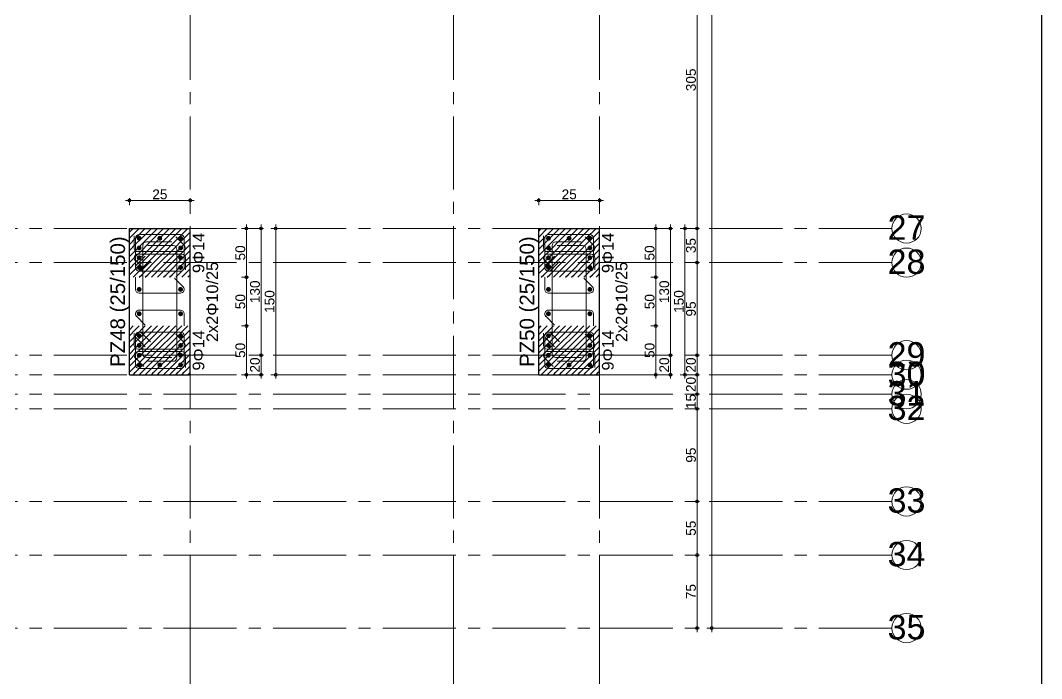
# Model space of a CAD drawing. Header units: millimetres. Extents: x 2232 to 85269, y -3593 to 5869.
# Drawn here: x 23321 to 24369, y 3123 to 3798 of the extents above; entities that cross this region are included whole.
import ezdxf

# ---------------------------------------------------------------- set-up
doc = ezdxf.new("R2010")
doc.units = ezdxf.units.MM
doc.linetypes.add('CENTER2', pattern=[112.5, 75, -12.5, 12.5, -12.5])
doc.linetypes.add('DASHDOT2', pattern=[12.7, 6.35, -3.175, 0, -3.175])
doc.layers.add('aks', color=251, linetype='DASHDOT2', lineweight=35)
for name, color, linetype in [('Donatı Yazısı', 7, 'Continuous'), ('Donatı Çizgisi', 7, 'Continuous'), ('Kolon', 7, 'Continuous'), ('Ölçülendirme', 7, 'Continuous')]:
    doc.layers.add(name, color=color, linetype=linetype)
doc.styles.add('arial_1_18', font='arial.ttf', dxfattribs={"height": 0.2})

# ---------------------------------------------------------------- blocks, each defined once
blk = doc.blocks.new('IDE999Entity6706')
at = {"layer": 'aks', "color": 250, "linetype": 'CENTER2', "lineweight": 5}
for points in [[(9876.2, 200), (9876.2, 2530)], [(9876.2, -100), (9876.2, 200)]]:
    blk.add_lwpolyline(points, dxfattribs=at)
blk = doc.blocks.new('IDE999Entity6707')
at = {"layer": 'aks', "color": 250, "linetype": 'CENTER2', "lineweight": 5}
for points in [[(10026.2, 200), (10026.2, 2530)], [(10026.2, -100), (10026.2, 200)]]:
    blk.add_lwpolyline(points, dxfattribs=at)
blk = doc.blocks.new('IDE999Entity6708')
at = {"layer": 'aks', "color": 250, "linetype": 'CENTER2', "lineweight": 5}
for points in [[(9606.2, 200), (9606.2, 2530)], [(9606.2, -100), (9606.2, 200)]]:
    blk.add_lwpolyline(points, dxfattribs=at)
blk = doc.blocks.new('IDE999Entity6728')
at = {"layer": 'aks', "color": 250, "linetype": 'CENTER2', "lineweight": 5}
for points in [[(6766.2, 610), (10026.2, 610)], [(10026.2, 610), (10326.2, 610)]]:
    blk.add_lwpolyline(points, dxfattribs=at)
at = {"layer": 'aks', "color": 30, "linetype": 'Continuous', "lineweight": 5}
blk.add_circle((10341.2, 610), 15, dxfattribs=at)
at = {"layer": 'aks', "color": 1, "linetype": 'Continuous', "lineweight": 5, "style": 'arial_1_18'}
blk.add_text('27', height=25, dxfattribs=at).set_placement((10321.7, 598.4))
blk = doc.blocks.new('IDE999Entity6729')
at = {"layer": 'aks', "color": 250, "linetype": 'CENTER2', "lineweight": 5}
for points in [[(6766.2, 460), (10026.2, 460)], [(10026.2, 460), (10326.2, 460)]]:
    blk.add_lwpolyline(points, dxfattribs=at)
at = {"layer": 'aks', "color": 30, "linetype": 'Continuous', "lineweight": 5}
blk.add_circle((10341.2, 460), 15, dxfattribs=at)
at = {"layer": 'aks', "color": 1, "linetype": 'Continuous', "lineweight": 5, "style": 'arial_1_18'}
blk.add_text('30', height=25, dxfattribs=at).set_placement((10321.7, 448.4))
blk = doc.blocks.new('IDE999Entity6730')
at = {"layer": 'aks', "color": 250, "linetype": 'CENTER2', "lineweight": 5}
for points in [[(6766.2, 480), (10026.2, 480)], [(10026.2, 480), (10326.2, 480)]]:
    blk.add_lwpolyline(points, dxfattribs=at)
at = {"layer": 'aks', "color": 30, "linetype": 'Continuous', "lineweight": 5}
blk.add_circle((10341.2, 480), 15, dxfattribs=at)
at = {"layer": 'aks', "color": 1, "linetype": 'Continuous', "lineweight": 5, "style": 'arial_1_18'}
blk.add_text('29', height=25, dxfattribs=at).set_placement((10321.7, 468.4))
blk = doc.blocks.new('IDE999Entity6731')
at = {"layer": 'aks', "color": 250, "linetype": 'CENTER2', "lineweight": 5}
for points in [[(6766.2, 440), (10026.2, 440)], [(10026.2, 440), (10326.2, 440)]]:
    blk.add_lwpolyline(points, dxfattribs=at)
at = {"layer": 'aks', "color": 30, "linetype": 'Continuous', "lineweight": 5}
blk.add_circle((10341.2, 440), 15, dxfattribs=at)
at = {"layer": 'aks', "color": 1, "linetype": 'Continuous', "lineweight": 5, "style": 'arial_1_18'}
blk.add_text('31', height=25, dxfattribs=at).set_placement((10321.7, 428.4))
blk = doc.blocks.new('IDE999Entity6732')
at = {"layer": 'aks', "color": 250, "linetype": 'CENTER2', "lineweight": 5}
for points in [[(6766.2, 575), (10026.2, 575)], [(10026.2, 575), (10326.2, 575)]]:
    blk.add_lwpolyline(points, dxfattribs=at)
at = {"layer": 'aks', "color": 30, "linetype": 'Continuous', "lineweight": 5}
blk.add_circle((10341.2, 575), 15, dxfattribs=at)
at = {"layer": 'aks', "color": 1, "linetype": 'Continuous', "lineweight": 5, "style": 'arial_1_18'}
blk.add_text('28', height=25, dxfattribs=at).set_placement((10321.7, 563.4))
blk = doc.blocks.new('IDE999Entity6733')
at = {"layer": 'aks', "color": 250, "linetype": 'CENTER2', "lineweight": 5}
for points in [[(6766.2, 425), (10026.2, 425)], [(10026.2, 425), (10326.2, 425)]]:
    blk.add_lwpolyline(points, dxfattribs=at)
at = {"layer": 'aks', "color": 30, "linetype": 'Continuous', "lineweight": 5}
blk.add_circle((10341.2, 425), 15, dxfattribs=at)
at = {"layer": 'aks', "color": 1, "linetype": 'Continuous', "lineweight": 5, "style": 'arial_1_18'}
blk.add_text('32', height=25, dxfattribs=at).set_placement((10321.7, 413.4))
blk = doc.blocks.new('IDE999Entity6734')
at = {"layer": 'aks', "color": 250, "linetype": 'CENTER2', "lineweight": 5}
for points in [[(6766.2, 330), (10026.2, 330)], [(10026.2, 330), (10326.2, 330)]]:
    blk.add_lwpolyline(points, dxfattribs=at)
at = {"layer": 'aks', "color": 30, "linetype": 'Continuous', "lineweight": 5}
blk.add_circle((10341.2, 330), 15, dxfattribs=at)
at = {"layer": 'aks', "color": 1, "linetype": 'Continuous', "lineweight": 5, "style": 'arial_1_18'}
blk.add_text('33', height=25, dxfattribs=at).set_placement((10321.7, 318.4))
blk = doc.blocks.new('IDE999Entity6735')
at = {"layer": 'aks', "color": 250, "linetype": 'CENTER2', "lineweight": 5}
for points in [[(6766.2, 275), (10026.2, 275)], [(10026.2, 275), (10326.2, 275)]]:
    blk.add_lwpolyline(points, dxfattribs=at)
at = {"layer": 'aks', "color": 30, "linetype": 'Continuous', "lineweight": 5}
blk.add_circle((10341.2, 275), 15, dxfattribs=at)
at = {"layer": 'aks', "color": 1, "linetype": 'Continuous', "lineweight": 5, "style": 'arial_1_18'}
blk.add_text('34', height=25, dxfattribs=at).set_placement((10321.7, 263.4))
blk = doc.blocks.new('IDE999Entity6736')
at = {"layer": 'aks', "color": 250, "linetype": 'CENTER2', "lineweight": 5}
for points in [[(6766.2, 200), (10026.2, 200)], [(10026.2, 200), (10326.2, 200)]]:
    blk.add_lwpolyline(points, dxfattribs=at)
at = {"layer": 'aks', "color": 30, "linetype": 'Continuous', "lineweight": 5}
blk.add_circle((10341.2, 200), 15, dxfattribs=at)
at = {"layer": 'aks', "color": 1, "linetype": 'Continuous', "lineweight": 5, "style": 'arial_1_18'}
blk.add_text('35', height=25, dxfattribs=at).set_placement((10321.7, 188.4))

msp = doc.modelspace()

# ---------------------------------------------------------------- hatches: boundary and pattern name
at = {"layer": 'Donatı Çizgisi', "linetype": 'Continuous', "lineweight": 5}
h = msp.add_hatch(color=5, dxfattribs=at)
edge = h.paths.add_edge_path(flags=0)
edge.add_arc((23443.2, 3574.6), 2.5, 0, 360)
h = msp.add_hatch(color=5, dxfattribs=at)
edge = h.paths.add_edge_path(flags=0)
edge.add_arc((23464.4, 3574.6), 2.5, 0, 360)
h = msp.add_hatch(color=5, dxfattribs=at)
edge = h.paths.add_edge_path(flags=0)
edge.add_arc((23485.7, 3574.6), 2.5, 0, 360)
h = msp.add_hatch(color=5, dxfattribs=at)
edge = h.paths.add_edge_path(flags=0)
edge.add_arc((23863.2, 3574.6), 2.5, 0, 360)
h = msp.add_hatch(color=5, dxfattribs=at)
edge = h.paths.add_edge_path(flags=0)
edge.add_arc((23884.4, 3574.6), 2.5, 0, 360)
h = msp.add_hatch(color=5, dxfattribs=at)
edge = h.paths.add_edge_path(flags=0)
edge.add_arc((23905.7, 3574.6), 2.5, 0, 360)
h = msp.add_hatch(color=5, dxfattribs=at)
edge = h.paths.add_edge_path(flags=0)
edge.add_arc((23443.2, 3564.6), 2.5, 0, 360)
h = msp.add_hatch(color=5, dxfattribs=at)
edge = h.paths.add_edge_path(flags=0)
edge.add_arc((23485.7, 3564.6), 2.5, 0, 360)
h = msp.add_hatch(color=5, dxfattribs=at)
edge = h.paths.add_edge_path(flags=0)
edge.add_arc((23863.2, 3564.6), 2.5, 0, 360)
h = msp.add_hatch(color=5, dxfattribs=at)
edge = h.paths.add_edge_path(flags=0)
edge.add_arc((23905.7, 3564.6), 2.5, 0, 360)
h = msp.add_hatch(color=5, dxfattribs=at)
edge = h.paths.add_edge_path(flags=0)
edge.add_arc((23443.2, 3554.6), 2.5, 0, 360)
h = msp.add_hatch(color=5, dxfattribs=at)
edge = h.paths.add_edge_path(flags=0)
edge.add_arc((23485.7, 3554.6), 2.5, 0, 360)
h = msp.add_hatch(color=5, dxfattribs=at)
edge = h.paths.add_edge_path(flags=0)
edge.add_arc((23863.2, 3554.6), 2.5, 0, 360)
h = msp.add_hatch(color=5, dxfattribs=at)
edge = h.paths.add_edge_path(flags=0)
edge.add_arc((23905.7, 3554.6), 2.5, 0, 360)
h = msp.add_hatch(color=5, dxfattribs=at)
edge = h.paths.add_edge_path(flags=0)
edge.add_arc((23443.2, 3544.6), 2.5, 0, 360)
h = msp.add_hatch(color=5, dxfattribs=at)
edge = h.paths.add_edge_path(flags=0)
edge.add_arc((23485.7, 3544.6), 2.5, 0, 360)
h = msp.add_hatch(color=5, dxfattribs=at)
edge = h.paths.add_edge_path(flags=0)
edge.add_arc((23863.2, 3544.6), 2.5, 0, 360)
h = msp.add_hatch(color=5, dxfattribs=at)
edge = h.paths.add_edge_path(flags=0)
edge.add_arc((23905.7, 3544.6), 2.5, 0, 360)
h = msp.add_hatch(color=5, dxfattribs=at)
edge = h.paths.add_edge_path(flags=0)
edge.add_arc((23443.2, 3522.1), 2.5, 0, 360)
h = msp.add_hatch(color=5, dxfattribs=at)
edge = h.paths.add_edge_path(flags=0)
edge.add_arc((23485.7, 3522.1), 2.5, 0, 360)
h = msp.add_hatch(color=5, dxfattribs=at)
edge = h.paths.add_edge_path(flags=0)
edge.add_arc((23863.2, 3522.1), 2.5, 0, 360)
h = msp.add_hatch(color=5, dxfattribs=at)
edge = h.paths.add_edge_path(flags=0)
edge.add_arc((23905.7, 3522.1), 2.5, 0, 360)
h = msp.add_hatch(color=5, dxfattribs=at)
edge = h.paths.add_edge_path(flags=0)
edge.add_arc((23443.2, 3497.1), 2.5, 0, 360)
h = msp.add_hatch(color=5, dxfattribs=at)
edge = h.paths.add_edge_path(flags=0)
edge.add_arc((23485.7, 3497.1), 2.5, 0, 360)
h = msp.add_hatch(color=5, dxfattribs=at)
edge = h.paths.add_edge_path(flags=0)
edge.add_arc((23863.2, 3497.1), 2.5, 0, 360)
h = msp.add_hatch(color=5, dxfattribs=at)
edge = h.paths.add_edge_path(flags=0)
edge.add_arc((23905.7, 3497.1), 2.5, 0, 360)
h = msp.add_hatch(color=5, dxfattribs=at)
edge = h.paths.add_edge_path(flags=0)
edge.add_arc((23443.2, 3474.6), 2.5, 0, 360)
h = msp.add_hatch(color=5, dxfattribs=at)
edge = h.paths.add_edge_path(flags=0)
edge.add_arc((23485.7, 3474.6), 2.5, 0, 360)
h = msp.add_hatch(color=5, dxfattribs=at)
edge = h.paths.add_edge_path(flags=0)
edge.add_arc((23863.2, 3474.6), 2.5, 0, 360)
h = msp.add_hatch(color=5, dxfattribs=at)
edge = h.paths.add_edge_path(flags=0)
edge.add_arc((23905.7, 3474.6), 2.5, 0, 360)
h = msp.add_hatch(color=5, dxfattribs=at)
edge = h.paths.add_edge_path(flags=0)
edge.add_arc((23443.2, 3464.6), 2.5, 0, 360)
h = msp.add_hatch(color=5, dxfattribs=at)
edge = h.paths.add_edge_path(flags=0)
edge.add_arc((23485.7, 3464.6), 2.5, 0, 360)
h = msp.add_hatch(color=5, dxfattribs=at)
edge = h.paths.add_edge_path(flags=0)
edge.add_arc((23863.2, 3464.6), 2.5, 0, 360)
h = msp.add_hatch(color=5, dxfattribs=at)
edge = h.paths.add_edge_path(flags=0)
edge.add_arc((23905.7, 3464.6), 2.5, 0, 360)
h = msp.add_hatch(color=5, dxfattribs=at)
edge = h.paths.add_edge_path(flags=0)
edge.add_arc((23443.2, 3454.6), 2.5, 0, 360)
h = msp.add_hatch(color=5, dxfattribs=at)
edge = h.paths.add_edge_path(flags=0)
edge.add_arc((23485.7, 3454.6), 2.5, 0, 360)
h = msp.add_hatch(color=5, dxfattribs=at)
edge = h.paths.add_edge_path(flags=0)
edge.add_arc((23863.2, 3454.6), 2.5, 0, 360)
h = msp.add_hatch(color=5, dxfattribs=at)
edge = h.paths.add_edge_path(flags=0)
edge.add_arc((23905.7, 3454.6), 2.5, 0, 360)
h = msp.add_hatch(color=5, dxfattribs=at)
edge = h.paths.add_edge_path(flags=0)
edge.add_arc((23443.2, 3444.6), 2.5, 0, 360)
h = msp.add_hatch(color=5, dxfattribs=at)
edge = h.paths.add_edge_path(flags=0)
edge.add_arc((23464.4, 3444.6), 2.5, 0, 360)
h = msp.add_hatch(color=5, dxfattribs=at)
edge = h.paths.add_edge_path(flags=0)
edge.add_arc((23485.7, 3444.6), 2.5, 0, 360)
h = msp.add_hatch(color=5, dxfattribs=at)
edge = h.paths.add_edge_path(flags=0)
edge.add_arc((23863.2, 3444.6), 2.5, 0, 360)
h = msp.add_hatch(color=5, dxfattribs=at)
edge = h.paths.add_edge_path(flags=0)
edge.add_arc((23884.4, 3444.6), 2.5, 0, 360)
h = msp.add_hatch(color=5, dxfattribs=at)
edge = h.paths.add_edge_path(flags=0)
edge.add_arc((23905.7, 3444.6), 2.5, 0, 360)

# ---------------------------------------------------------------- linework, layer by layer
msp.add_line((24369.2, 5868.7), (24369.2, 1368.7))
at = {"layer": 'Donatı Çizgisi', "color": 1, "linetype": 'Continuous', "lineweight": 5}
for points in [[(23438.2, 3564.6), (23438.2, 3577.1)], [(23480.8, 3576.1), (23489.6, 3567.3)], [(23858.2, 3564.6), (23858.2, 3577.1)], [(23900.8, 3576.1), (23909.6, 3567.3)], [(23446.9, 3455.9), (23446.9, 3567.1)], [(23450.7, 3570.9), (23476.7, 3570.9)], [(23478.2, 3567.1), (23452.2, 3567.1)], [(23481.9, 3452.1), (23481.9, 3563.4)], [(23866.9, 3455.9), (23866.9, 3567.1)], [(23870.7, 3570.9), (23896.7, 3570.9)], [(23898.2, 3567.1), (23872.2, 3567.1)], [(23901.9, 3452.1), (23901.9, 3563.4)], [(23486.9, 3560.9), (23441.9, 3560.9)], [(23441.9, 3558.4), (23486.9, 3558.4)], [(23490.7, 3554.6), (23490.7, 3542.1)], [(23906.9, 3560.9), (23861.9, 3560.9)], [(23861.9, 3558.4), (23906.9, 3558.4)], [(23910.7, 3554.6), (23910.7, 3542.1)], [(23448.1, 3543.1), (23439.3, 3552)], [(23868.1, 3543.1), (23859.3, 3552)], [(23439.4, 3522.1), (23439.4, 3534.6)], [(23479.5, 3533.6), (23488.3, 3524.8)], [(23859.4, 3522.1), (23859.4, 3534.6)], [(23899.5, 3533.6), (23908.3, 3524.8)], [(23485.7, 3518.4), (23443.2, 3518.4)], [(23905.7, 3518.4), (23863.2, 3518.4)], [(23443.2, 3500.9), (23485.7, 3500.9)], [(23863.2, 3500.9), (23905.7, 3500.9)], [(23449.4, 3485.6), (23440.5, 3494.5)], [(23489.4, 3497.1), (23489.4, 3484.6)], [(23869.4, 3485.6), (23860.5, 3494.5)], [(23909.4, 3497.1), (23909.4, 3484.6)], [(23438.2, 3464.6), (23438.2, 3477.1)], [(23480.8, 3476.1), (23489.6, 3467.3)], [(23858.2, 3464.6), (23858.2, 3477.1)], [(23900.8, 3476.1), (23909.6, 3467.3)], [(23486.9, 3460.9), (23441.9, 3460.9)], [(23441.9, 3458.4), (23486.9, 3458.4)], [(23906.9, 3460.9), (23861.9, 3460.9)], [(23861.9, 3458.4), (23906.9, 3458.4)], [(23448.1, 3443.1), (23439.3, 3452)], [(23476.7, 3452.1), (23450.7, 3452.1)], [(23452.2, 3448.4), (23478.2, 3448.4)], [(23490.7, 3454.6), (23490.7, 3442.1)], [(23868.1, 3443.1), (23859.3, 3452)], [(23896.7, 3452.1), (23870.7, 3452.1)], [(23872.2, 3448.4), (23898.2, 3448.4)], [(23910.7, 3454.6), (23910.7, 3442.1)]]:
    msp.add_lwpolyline(points, dxfattribs=at)
at = {"layer": 'Donatı Çizgisi', "color": 5, "linetype": 'Continuous', "lineweight": 5}
for points in [[(23439.4, 3544.6), (23439.4, 3574.6)], [(23443.2, 3578.4), (23485.7, 3578.4)], [(23489.4, 3574.6), (23489.4, 3544.6)], [(23859.4, 3544.6), (23859.4, 3574.6)], [(23863.2, 3578.4), (23905.7, 3578.4)], [(23909.4, 3574.6), (23909.4, 3544.6)], [(23440.5, 3547.3), (23449.4, 3556.1)], [(23860.5, 3547.3), (23869.4, 3556.1)], [(23454.7, 3550.8), (23445.8, 3542)], [(23874.7, 3550.8), (23865.8, 3542)], [(23485.7, 3540.9), (23443.2, 3540.9)], [(23905.7, 3540.9), (23863.2, 3540.9)], [(23439.4, 3474.6), (23439.4, 3444.6)], [(23440.5, 3472), (23449.4, 3463.1)], [(23485.7, 3478.4), (23443.2, 3478.4)], [(23454.7, 3468.4), (23445.8, 3477.3)], [(23489.4, 3444.6), (23489.4, 3474.6)], [(23859.4, 3474.6), (23859.4, 3444.6)], [(23860.5, 3472), (23869.4, 3463.1)], [(23905.7, 3478.4), (23863.2, 3478.4)], [(23874.7, 3468.4), (23865.8, 3477.3)], [(23909.4, 3444.6), (23909.4, 3474.6)], [(23443.2, 3440.9), (23485.7, 3440.9)], [(23863.2, 3440.9), (23905.7, 3440.9)]]:
    msp.add_lwpolyline(points, dxfattribs=at)
for centre, start, end in [((23443.2, 3574.6), 90, 180), ((23485.7, 3574.6), 0, 90), ((23863.2, 3574.6), 90, 180), ((23905.7, 3574.6), 0, 90), ((23443.2, 3544.6), 135, 270), ((23443.2, 3544.6), 180, 315), ((23485.7, 3544.6), 270, 0), ((23863.2, 3544.6), 135, 270), ((23863.2, 3544.6), 180, 315), ((23905.7, 3544.6), 270, 0), ((23443.2, 3474.6), 45, 180), ((23443.2, 3474.6), 90, 225), ((23485.7, 3474.6), 0, 90), ((23863.2, 3474.6), 45, 180), ((23863.2, 3474.6), 90, 225), ((23905.7, 3474.6), 0, 90), ((23443.2, 3444.6), 180, 270), ((23485.7, 3444.6), 270, 0), ((23863.2, 3444.6), 180, 270), ((23905.7, 3444.6), 270, 0)]:
    msp.add_arc(centre, 3.75, start, end, dxfattribs=at)
at = {"layer": 'Donatı Çizgisi', "color": 1, "linetype": 'Continuous', "lineweight": 5}
for centre, start, end in [((23441.9, 3564.6), 180, 270), ((23450.7, 3567.1), 90, 180), ((23478.2, 3563.4), 0, 90), ((23486.9, 3564.6), 270, 45), ((23861.9, 3564.6), 180, 270), ((23870.7, 3567.1), 90, 180), ((23898.2, 3563.4), 0, 90), ((23906.9, 3564.6), 270, 45), ((23441.9, 3554.6), 90, 225), ((23486.9, 3554.6), 0, 90), ((23861.9, 3554.6), 90, 225), ((23906.9, 3554.6), 0, 90), ((23443.2, 3522.1), 180, 270), ((23485.7, 3522.1), 270, 45), ((23863.2, 3522.1), 180, 270), ((23905.7, 3522.1), 270, 45), ((23443.2, 3497.1), 90, 225), ((23485.7, 3497.1), 0, 90), ((23863.2, 3497.1), 90, 225), ((23905.7, 3497.1), 0, 90), ((23441.9, 3464.6), 180, 270), ((23441.9, 3454.6), 90, 225), ((23486.9, 3464.6), 270, 45), ((23486.9, 3454.6), 0, 90), ((23861.9, 3464.6), 180, 270), ((23861.9, 3454.6), 90, 225), ((23906.9, 3464.6), 270, 45), ((23906.9, 3454.6), 0, 90), ((23450.7, 3455.9), 180, 270), ((23478.2, 3452.1), 270, 0), ((23870.7, 3455.9), 180, 270), ((23898.2, 3452.1), 270, 0)]:
    msp.add_arc(centre, 3.75, start, end, dxfattribs=at)
at = {"layer": 'Kolon', "color": 251, "linetype": 'Continuous', "lineweight": -3}
for points in [[(23433.2, 3580.8), (23437, 3584.6)], [(23439.5, 3574.6), (23449.5, 3584.6)], [(23439.5, 3580.9), (23443.3, 3584.6)], [(23452, 3574.6), (23462, 3584.6)], [(23452, 3580.9), (23455.8, 3584.6)], [(23464.5, 3574.6), (23474.5, 3584.6)], [(23464.5, 3580.9), (23468.3, 3584.6)], [(23477, 3574.6), (23487, 3584.6)], [(23477, 3580.9), (23480.8, 3584.6)], [(23489.5, 3580.9), (23493.3, 3584.6)], [(23853.2, 3575.8), (23862, 3584.6)], [(23853.2, 3582), (23855.8, 3584.6)], [(23864.5, 3574.6), (23874.5, 3584.6)], [(23864.5, 3580.9), (23868.3, 3584.6)], [(23877, 3574.6), (23887, 3584.6)], [(23877, 3580.9), (23880.8, 3584.6)], [(23889.5, 3574.6), (23899.5, 3584.6)], [(23889.5, 3580.9), (23893.3, 3584.6)], [(23902, 3574.6), (23912, 3584.6)], [(23902, 3580.9), (23905.8, 3584.6)], [(23433.2, 3568.3), (23439.5, 3574.6)], [(23433.2, 3574.5), (23433.3, 3574.6)], [(23433.3, 3574.6), (23439.5, 3580.9)], [(23439.5, 3562.1), (23452, 3574.6)], [(23439.5, 3568.4), (23445.8, 3574.6)], [(23445.8, 3574.6), (23452, 3580.9)], [(23452, 3562.1), (23464.5, 3574.6)], [(23452, 3568.4), (23458.3, 3574.6)], [(23458.3, 3574.6), (23464.5, 3580.9)], [(23464.5, 3562.1), (23477, 3574.6)], [(23464.5, 3568.4), (23470.8, 3574.6)], [(23470.8, 3574.6), (23477, 3580.9)], [(23477, 3562.1), (23489.5, 3574.6)], [(23477, 3568.4), (23483.3, 3574.6)], [(23483.3, 3574.6), (23489.5, 3580.9)], [(23489.5, 3574.6), (23495.7, 3580.8)], [(23489.5, 3568.4), (23495.7, 3574.5)], [(23853.2, 3563.3), (23864.5, 3574.6)], [(23853.2, 3569.5), (23858.3, 3574.6)], [(23858.3, 3574.6), (23864.5, 3580.9)], [(23864.5, 3562.1), (23877, 3574.6)], [(23864.5, 3568.4), (23870.8, 3574.6)], [(23870.8, 3574.6), (23877, 3580.9)], [(23877, 3562.1), (23889.5, 3574.6)], [(23877, 3568.4), (23883.3, 3574.6)], [(23883.3, 3574.6), (23889.5, 3580.9)], [(23889.5, 3562.1), (23902, 3574.6)], [(23889.5, 3568.4), (23895.8, 3574.6)], [(23895.8, 3574.6), (23902, 3580.9)], [(23902, 3562.1), (23914.5, 3574.6)], [(23902, 3568.4), (23908.3, 3574.6)], [(23908.3, 3574.6), (23914.5, 3580.9)], [(23914.5, 3580.9), (23915.7, 3582)], [(23914.5, 3574.6), (23915.7, 3575.8)], [(23433.3, 3562.1), (23439.5, 3568.4)], [(23445.8, 3562.1), (23452, 3568.4)], [(23458.3, 3562.1), (23464.5, 3568.4)], [(23470.8, 3562.1), (23477, 3568.4)], [(23483.3, 3562.1), (23489.5, 3568.4)], [(23489.5, 3562.1), (23495.7, 3568.3)], [(23858.3, 3562.1), (23864.5, 3568.4)], [(23870.8, 3562.1), (23877, 3568.4)], [(23883.3, 3562.1), (23889.5, 3568.4)], [(23895.8, 3562.1), (23902, 3568.4)], [(23908.3, 3562.1), (23914.5, 3568.4)], [(23914.5, 3568.4), (23915.7, 3569.5)], [(23914.5, 3562.1), (23915.7, 3563.3)], [(23433.2, 3555.8), (23439.5, 3562.1)], [(23433.2, 3562), (23433.3, 3562.1)], [(23433.3, 3549.6), (23439.5, 3555.9)], [(23439.5, 3549.6), (23452, 3562.1)], [(23439.5, 3555.9), (23445.8, 3562.1)], [(23445.8, 3549.6), (23452, 3555.9)], [(23452, 3549.6), (23464.5, 3562.1)], [(23452, 3555.9), (23458.3, 3562.1)], [(23458.3, 3549.6), (23464.5, 3555.9)], [(23464.5, 3549.6), (23477, 3562.1)], [(23464.5, 3555.9), (23470.8, 3562.1)], [(23470.8, 3549.6), (23477, 3555.9)], [(23477, 3549.6), (23489.5, 3562.1)], [(23477, 3555.9), (23483.3, 3562.1)], [(23483.3, 3549.6), (23489.5, 3555.9)], [(23489.5, 3555.9), (23495.7, 3562)], [(23489.5, 3549.6), (23495.7, 3555.8)], [(23853.2, 3550.8), (23864.5, 3562.1)], [(23853.2, 3557), (23858.3, 3562.1)], [(23858.3, 3549.6), (23864.5, 3555.9)], [(23864.5, 3549.6), (23877, 3562.1)], [(23864.5, 3555.9), (23870.8, 3562.1)], [(23870.8, 3549.6), (23877, 3555.9)], [(23877, 3549.6), (23889.5, 3562.1)], [(23877, 3555.9), (23883.3, 3562.1)], [(23883.3, 3549.6), (23889.5, 3555.9)], [(23889.5, 3549.6), (23902, 3562.1)], [(23889.5, 3555.9), (23895.8, 3562.1)], [(23895.8, 3549.6), (23902, 3555.9)], [(23902, 3549.6), (23914.5, 3562.1)], [(23902, 3555.9), (23908.3, 3562.1)], [(23908.3, 3549.6), (23914.5, 3555.9)], [(23914.5, 3555.9), (23915.7, 3557)], [(23433.2, 3543.3), (23439.5, 3549.6)], [(23433.2, 3549.5), (23433.3, 3549.6)], [(23433.3, 3537.1), (23439.5, 3543.4)], [(23439.5, 3537.1), (23452, 3549.6)], [(23439.5, 3543.4), (23445.8, 3549.6)], [(23445.8, 3537.1), (23452, 3543.4)], [(23452, 3537.1), (23464.5, 3549.6)], [(23452, 3543.4), (23458.3, 3549.6)], [(23458.3, 3537.1), (23464.5, 3543.4)], [(23464.5, 3537.1), (23477, 3549.6)], [(23464.5, 3543.4), (23470.8, 3549.6)], [(23470.8, 3537.1), (23477, 3543.4)], [(23477, 3537.1), (23489.5, 3549.6)], [(23477, 3543.4), (23483.3, 3549.6)], [(23483.3, 3537.1), (23489.5, 3543.4)], [(23489.5, 3543.4), (23495.7, 3549.5)], [(23489.5, 3537.1), (23495.7, 3543.3)], [(23853.2, 3538.3), (23864.5, 3549.6)], [(23853.2, 3544.5), (23858.3, 3549.6)], [(23858.3, 3537.1), (23864.5, 3543.4)], [(23864.5, 3537.1), (23877, 3549.6)], [(23864.5, 3543.4), (23870.8, 3549.6)], [(23870.8, 3537.1), (23877, 3543.4)], [(23877, 3537.1), (23889.5, 3549.6)], [(23877, 3543.4), (23883.3, 3549.6)], [(23883.3, 3537.1), (23889.5, 3543.4)], [(23889.5, 3537.1), (23902, 3549.6)], [(23889.5, 3543.4), (23895.8, 3549.6)], [(23895.8, 3537.1), (23902, 3543.4)], [(23902, 3537.1), (23914.5, 3549.6)], [(23902, 3543.4), (23908.3, 3549.6)], [(23908.3, 3537.1), (23914.5, 3543.4)], [(23914.5, 3549.6), (23915.7, 3550.8)], [(23914.5, 3543.4), (23915.7, 3544.5)], [(23433.2, 3537), (23433.3, 3537.1)], [(23437, 3534.6), (23439.5, 3537.1)], [(23443.3, 3534.6), (23445.8, 3537.1)], [(23449.5, 3534.6), (23452, 3537.1)], [(23455.8, 3534.6), (23458.3, 3537.1)], [(23462, 3534.6), (23464.5, 3537.1)], [(23468.3, 3534.6), (23470.8, 3537.1)], [(23474.5, 3534.6), (23477, 3537.1)], [(23480.8, 3534.6), (23483.3, 3537.1)], [(23487, 3534.6), (23489.5, 3537.1)], [(23493.3, 3534.6), (23495.7, 3537)], [(23855.8, 3534.6), (23858.3, 3537.1)], [(23862, 3534.6), (23864.5, 3537.1)], [(23868.3, 3534.6), (23870.8, 3537.1)], [(23874.5, 3534.6), (23877, 3537.1)], [(23880.8, 3534.6), (23883.3, 3537.1)], [(23887, 3534.6), (23889.5, 3537.1)], [(23893.3, 3534.6), (23895.8, 3537.1)], [(23899.5, 3534.6), (23902, 3537.1)], [(23905.8, 3534.6), (23908.3, 3537.1)], [(23912, 3534.6), (23914.5, 3537.1)], [(23914.5, 3537.1), (23915.7, 3538.3)], [(23433.2, 3480.8), (23437, 3484.6)], [(23433.3, 3474.6), (23439.5, 3480.9)], [(23439.5, 3474.6), (23449.5, 3484.6)], [(23439.5, 3480.9), (23443.3, 3484.6)], [(23445.8, 3474.6), (23452, 3480.9)], [(23452, 3474.6), (23462, 3484.6)], [(23452, 3480.9), (23455.8, 3484.6)], [(23458.3, 3474.6), (23464.5, 3480.9)], [(23464.5, 3474.6), (23474.5, 3484.6)], [(23464.5, 3480.9), (23468.3, 3484.6)], [(23470.8, 3474.6), (23477, 3480.9)], [(23477, 3474.6), (23487, 3484.6)], [(23477, 3480.9), (23480.8, 3484.6)], [(23483.3, 3474.6), (23489.5, 3480.9)], [(23489.5, 3480.9), (23493.3, 3484.6)], [(23489.5, 3474.6), (23495.7, 3480.8)], [(23853.2, 3475.8), (23862, 3484.6)], [(23853.2, 3482), (23855.8, 3484.6)], [(23858.3, 3474.6), (23864.5, 3480.9)], [(23864.5, 3474.6), (23874.5, 3484.6)], [(23864.5, 3480.9), (23868.3, 3484.6)], [(23870.8, 3474.6), (23877, 3480.9)], [(23877, 3474.6), (23887, 3484.6)], [(23877, 3480.9), (23880.8, 3484.6)], [(23883.3, 3474.6), (23889.5, 3480.9)], [(23889.5, 3474.6), (23899.5, 3484.6)], [(23889.5, 3480.9), (23893.3, 3484.6)], [(23895.8, 3474.6), (23902, 3480.9)], [(23902, 3474.6), (23912, 3484.6)], [(23902, 3480.9), (23905.8, 3484.6)], [(23908.3, 3474.6), (23914.5, 3480.9)], [(23914.5, 3480.9), (23915.7, 3482)], [(23433.2, 3468.3), (23439.5, 3474.6)], [(23433.2, 3474.5), (23433.3, 3474.6)], [(23439.5, 3462.1), (23452, 3474.6)], [(23439.5, 3468.4), (23445.8, 3474.6)], [(23452, 3462.1), (23464.5, 3474.6)], [(23452, 3468.4), (23458.3, 3474.6)], [(23464.5, 3462.1), (23477, 3474.6)], [(23464.5, 3468.4), (23470.8, 3474.6)], [(23477, 3462.1), (23489.5, 3474.6)], [(23477, 3468.4), (23483.3, 3474.6)], [(23489.5, 3468.4), (23495.7, 3474.5)], [(23853.2, 3463.3), (23864.5, 3474.6)], [(23853.2, 3469.5), (23858.3, 3474.6)], [(23864.5, 3462.1), (23877, 3474.6)], [(23864.5, 3468.4), (23870.8, 3474.6)], [(23877, 3462.1), (23889.5, 3474.6)], [(23877, 3468.4), (23883.3, 3474.6)], [(23889.5, 3462.1), (23902, 3474.6)], [(23889.5, 3468.4), (23895.8, 3474.6)], [(23902, 3462.1), (23914.5, 3474.6)], [(23902, 3468.4), (23908.3, 3474.6)], [(23914.5, 3474.6), (23915.7, 3475.8)], [(23914.5, 3468.4), (23915.7, 3469.5)], [(23433.2, 3455.8), (23439.5, 3462.1)], [(23433.2, 3462), (23433.3, 3462.1)], [(23433.3, 3462.1), (23439.5, 3468.4)], [(23439.5, 3449.6), (23452, 3462.1)], [(23439.5, 3455.9), (23445.8, 3462.1)], [(23445.8, 3462.1), (23452, 3468.4)], [(23452, 3449.6), (23464.5, 3462.1)], [(23452, 3455.9), (23458.3, 3462.1)], [(23458.3, 3462.1), (23464.5, 3468.4)], [(23464.5, 3449.6), (23477, 3462.1)], [(23464.5, 3455.9), (23470.8, 3462.1)], [(23470.8, 3462.1), (23477, 3468.4)], [(23477, 3449.6), (23489.5, 3462.1)], [(23477, 3455.9), (23483.3, 3462.1)], [(23483.3, 3462.1), (23489.5, 3468.4)], [(23489.5, 3462.1), (23495.7, 3468.3)], [(23489.5, 3455.9), (23495.7, 3462)], [(23853.2, 3450.8), (23864.5, 3462.1)], [(23853.2, 3457), (23858.3, 3462.1)], [(23858.3, 3462.1), (23864.5, 3468.4)], [(23864.5, 3449.6), (23877, 3462.1)], [(23864.5, 3455.9), (23870.8, 3462.1)], [(23870.8, 3462.1), (23877, 3468.4)], [(23877, 3449.6), (23889.5, 3462.1)], [(23877, 3455.9), (23883.3, 3462.1)], [(23883.3, 3462.1), (23889.5, 3468.4)], [(23889.5, 3449.6), (23902, 3462.1)], [(23889.5, 3455.9), (23895.8, 3462.1)], [(23895.8, 3462.1), (23902, 3468.4)], [(23902, 3449.6), (23914.5, 3462.1)], [(23902, 3455.9), (23908.3, 3462.1)], [(23908.3, 3462.1), (23914.5, 3468.4)], [(23914.5, 3462.1), (23915.7, 3463.3)], [(23433.2, 3443.3), (23439.5, 3449.6)], [(23433.2, 3449.5), (23433.3, 3449.6)], [(23433.3, 3449.6), (23439.5, 3455.9)], [(23439.5, 3437.1), (23452, 3449.6)], [(23439.5, 3443.4), (23445.8, 3449.6)], [(23445.8, 3449.6), (23452, 3455.9)], [(23452, 3437.1), (23464.5, 3449.6)], [(23452, 3443.4), (23458.3, 3449.6)], [(23458.3, 3449.6), (23464.5, 3455.9)], [(23464.5, 3437.1), (23477, 3449.6)], [(23464.5, 3443.4), (23470.8, 3449.6)], [(23470.8, 3449.6), (23477, 3455.9)], [(23477, 3437.1), (23489.5, 3449.6)], [(23477, 3443.4), (23483.3, 3449.6)], [(23483.3, 3449.6), (23489.5, 3455.9)], [(23489.5, 3449.6), (23495.7, 3455.8)], [(23489.5, 3443.4), (23495.7, 3449.5)], [(23853.2, 3438.3), (23864.5, 3449.6)], [(23853.2, 3444.5), (23858.3, 3449.6)], [(23858.3, 3449.6), (23864.5, 3455.9)], [(23864.5, 3437.1), (23877, 3449.6)], [(23864.5, 3443.4), (23870.8, 3449.6)], [(23870.8, 3449.6), (23877, 3455.9)], [(23877, 3437.1), (23889.5, 3449.6)], [(23877, 3443.4), (23883.3, 3449.6)], [(23883.3, 3449.6), (23889.5, 3455.9)], [(23889.5, 3437.1), (23902, 3449.6)], [(23889.5, 3443.4), (23895.8, 3449.6)], [(23895.8, 3449.6), (23902, 3455.9)], [(23902, 3437.1), (23914.5, 3449.6)], [(23902, 3443.4), (23908.3, 3449.6)], [(23908.3, 3449.6), (23914.5, 3455.9)], [(23914.5, 3455.9), (23915.7, 3457)], [(23914.5, 3449.6), (23915.7, 3450.8)], [(23433.2, 3437), (23433.3, 3437.1)], [(23433.3, 3437.1), (23439.5, 3443.4)], [(23437, 3434.6), (23439.5, 3437.1)], [(23443.3, 3434.6), (23445.8, 3437.1)], [(23445.8, 3437.1), (23452, 3443.4)], [(23449.5, 3434.6), (23452, 3437.1)], [(23455.8, 3434.6), (23458.3, 3437.1)], [(23458.3, 3437.1), (23464.5, 3443.4)], [(23462, 3434.6), (23464.5, 3437.1)], [(23468.3, 3434.6), (23470.8, 3437.1)], [(23470.8, 3437.1), (23477, 3443.4)], [(23474.5, 3434.6), (23477, 3437.1)], [(23480.8, 3434.6), (23483.3, 3437.1)], [(23483.3, 3437.1), (23489.5, 3443.4)], [(23487, 3434.6), (23489.5, 3437.1)], [(23489.5, 3437.1), (23495.7, 3443.3)], [(23493.3, 3434.6), (23495.7, 3437)], [(23855.8, 3434.6), (23858.3, 3437.1)], [(23858.3, 3437.1), (23864.5, 3443.4)], [(23862, 3434.6), (23864.5, 3437.1)], [(23868.3, 3434.6), (23870.8, 3437.1)], [(23870.8, 3437.1), (23877, 3443.4)], [(23874.5, 3434.6), (23877, 3437.1)], [(23880.8, 3434.6), (23883.3, 3437.1)], [(23883.3, 3437.1), (23889.5, 3443.4)], [(23887, 3434.6), (23889.5, 3437.1)], [(23893.3, 3434.6), (23895.8, 3437.1)], [(23895.8, 3437.1), (23902, 3443.4)], [(23899.5, 3434.6), (23902, 3437.1)], [(23905.8, 3434.6), (23908.3, 3437.1)], [(23908.3, 3437.1), (23914.5, 3443.4)], [(23912, 3434.6), (23914.5, 3437.1)], [(23914.5, 3443.4), (23915.7, 3444.5)], [(23914.5, 3437.1), (23915.7, 3438.3)]]:
    msp.add_lwpolyline(points, dxfattribs=at)
at = {"layer": 'Kolon', "color": 33, "linetype": 'Continuous', "lineweight": -3}
for points in [[(23433.2, 3434.6), (23433.2, 3584.6)], [(23433.2, 3584.6), (23495.7, 3584.6)], [(23495.7, 3434.6), (23495.7, 3584.6)], [(23853.2, 3434.6), (23853.2, 3584.6)], [(23853.2, 3584.6), (23915.7, 3584.6)], [(23915.7, 3434.6), (23915.7, 3584.6)], [(23433.2, 3434.6), (23495.7, 3434.6)], [(23853.2, 3434.6), (23915.7, 3434.6)]]:
    msp.add_lwpolyline(points, dxfattribs=at)
at = {"layer": 'Ölçülendirme', "color": 5, "linetype": 'Continuous', "lineweight": 5}
for points in [[(24015.7, 3170.6), (24015.7, 5508.6)], [(24030.7, 3170.6), (24030.7, 5508.6)], [(23433.2, 3608.4), (23433.2, 3615.9)], [(23495.7, 3608.4), (23495.7, 3615.9)], [(23853.2, 3608.4), (23853.2, 3615.9)], [(23915.7, 3608.4), (23915.7, 3615.9)], [(23499.7, 3613.4), (23429.2, 3613.4)], [(23919.7, 3613.4), (23849.2, 3613.4)], [(23548.3, 3584.6), (23555.8, 3584.6)], [(23553.3, 3430.6), (23553.3, 3588.6)], [(23563.3, 3584.6), (23570.8, 3584.6)], [(23568.3, 3430.6), (23568.3, 3588.6)], [(23578.3, 3584.6), (23585.8, 3584.6)], [(23583.3, 3430.6), (23583.3, 3588.6)], [(23968.3, 3584.6), (23975.8, 3584.6)], [(23973.3, 3430.6), (23973.3, 3588.6)], [(23983.3, 3584.6), (23990.8, 3584.6)], [(23988.3, 3430.6), (23988.3, 3588.6)], [(23998.3, 3584.6), (24005.8, 3584.6)], [(24003.3, 3430.6), (24003.3, 3588.6)], [(24010.7, 3584.6), (24018.2, 3584.6)], [(24010.7, 3549.6), (24018.2, 3549.6)], [(23548.3, 3534.6), (23555.8, 3534.6)], [(23968.3, 3534.6), (23975.8, 3534.6)], [(23548.3, 3484.6), (23555.8, 3484.6)], [(23968.3, 3484.6), (23975.8, 3484.6)], [(23563.3, 3454.6), (23570.8, 3454.6)], [(23983.3, 3454.6), (23990.8, 3454.6)], [(24010.7, 3454.6), (24018.2, 3454.6)], [(23548.3, 3434.6), (23555.8, 3434.6)], [(23563.3, 3434.6), (23570.8, 3434.6)], [(23578.3, 3434.6), (23585.8, 3434.6)], [(23968.3, 3434.6), (23975.8, 3434.6)], [(23983.3, 3434.6), (23990.8, 3434.6)], [(23998.3, 3434.6), (24005.8, 3434.6)], [(24010.7, 3434.6), (24018.2, 3434.6)], [(24010.7, 3414.6), (24018.2, 3414.6)], [(24010.7, 3399.6), (24018.2, 3399.6)], [(24010.7, 3304.6), (24018.2, 3304.6)], [(24010.7, 3249.6), (24018.2, 3249.6)], [(24010.7, 3174.6), (24018.2, 3174.6)], [(24025.7, 3174.6), (24033.2, 3174.6)]]:
    msp.add_lwpolyline(points, dxfattribs=at)
for centre in [(23433.2, 3613.4), (23495.7, 3613.4), (23853.2, 3613.4), (23915.7, 3613.4), (23553.3, 3584.6), (23568.3, 3584.6), (23583.3, 3584.6), (23973.3, 3584.6), (23988.3, 3584.6), (24003.3, 3584.6), (24015.7, 3584.6), (24015.7, 3549.6), (23553.3, 3534.6), (23973.3, 3534.6), (23553.3, 3484.6), (23973.3, 3484.6), (23568.3, 3454.6), (23988.3, 3454.6), (24015.7, 3454.6), (23553.3, 3434.6), (23568.3, 3434.6), (23583.3, 3434.6), (23973.3, 3434.6), (23988.3, 3434.6), (24003.3, 3434.6), (24015.7, 3434.6), (24015.7, 3414.6), (24015.7, 3399.6), (24015.7, 3304.6), (24015.7, 3249.6), (24015.7, 3174.6), (24030.7, 3174.6)]:
    msp.add_circle(centre, 1.5, dxfattribs=at)

# ---------------------------------------------------------------- block references
at = {"layer": 'aks'}
for name in ['IDE999Entity6708', 'IDE999Entity6706', 'IDE999Entity6707', 'IDE999Entity6728', 'IDE999Entity6732', 'IDE999Entity6730', 'IDE999Entity6729', 'IDE999Entity6731', 'IDE999Entity6733', 'IDE999Entity6734', 'IDE999Entity6735', 'IDE999Entity6736']:
    msp.add_blockref(name, (13889.5, 2974.6), dxfattribs=at)

# ---------------------------------------------------------------- texts
at = {"layer": 'Donatı Yazısı', "color": 1, "linetype": 'Continuous', "lineweight": 5, "style": 'arial_1_18'}
for s, p in [('9Φ14', (23510.1, 3538.9)), ('9Φ14', (23930.1, 3538.9)), ('2x2Φ10/25', (23524.2, 3468.1)), ('2x2Φ10/25', (23944.2, 3468.1)), ('9Φ14', (23510.1, 3438.9)), ('9Φ14', (23930.1, 3438.9))]:
    msp.add_text(s, height=12, rotation=90, dxfattribs=at).set_placement(p)
at = {"layer": 'Kolon', "color": 1, "linetype": 'Continuous', "lineweight": 5, "style": 'arial_1_18'}
for s, p in [('PZ48 (25/150)', (23428.7, 3442.6)), ('PZ50 (25/150)', (23848.7, 3442.6))]:
    msp.add_text(s, height=15, rotation=90, dxfattribs=at).set_placement(p)
at = {"layer": 'Ölçülendirme', "color": 5, "linetype": 'Continuous', "lineweight": 5, "style": 'arial_1_18'}
for s, p in [('305', (24014.4, 3725.5)), ('35', (24014.4, 3559.3)), ('50', (23552, 3551.8)), ('50', (23972, 3551.8)), ('130', (23567, 3508)), ('130', (23987, 3508)), ('50', (23552, 3501.8)), ('150', (23582, 3498)), ('50', (23972, 3501.8)), ('150', (24002, 3498)), ('95', (24014.4, 3494.3)), ('50', (23552, 3451.8)), ('50', (23972, 3451.8)), ('20', (23567, 3436.8)), ('20', (23987, 3436.8)), ('20', (24014.4, 3436.8)), ('20', (24014.4, 3416.8)), ('15', (24014.4, 3399.3)), ('95', (24014.4, 3344.3)), ('55', (24014.4, 3269.3)), ('75', (24014.4, 3204.3))]:
    msp.add_text(s, height=10, rotation=90, dxfattribs=at).set_placement(p)
for p in [(23456.7, 3614.7), (23876.7, 3614.7)]:
    msp.add_text('25', height=10, dxfattribs=at).set_placement(p)

doc.saveas('drawing.dxf')
